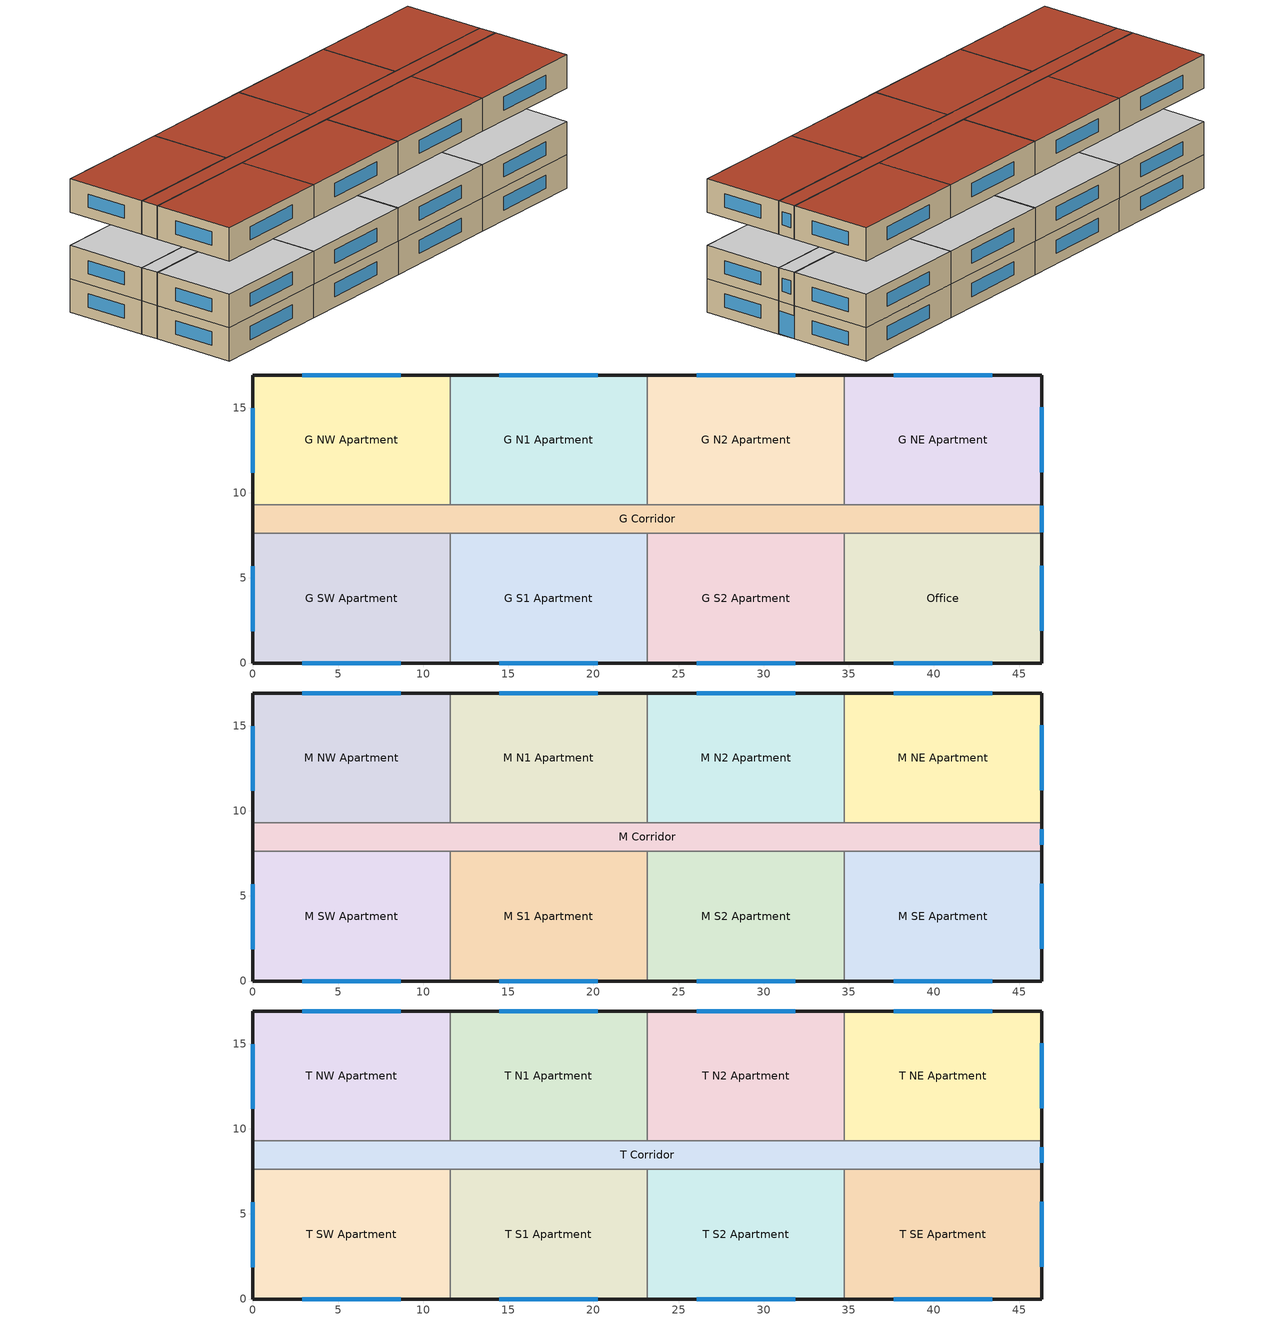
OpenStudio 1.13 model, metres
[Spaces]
G S1 Apartment
 floor ground: 23.16,7.62 23.16,0 11.58,0 11.58,7.62 z0
 wall outside: 11.58,0 23.16,0 z0:3.05
 wall to G S2 Apartment: 23.16,0 23.16,7.62 z0:3.05
 wall to G Corridor: 23.16,7.62 11.58,7.62 z0:3.05
 wall to G SW Apartment: 11.58,7.62 11.58,0 z0:3.05
 window: 14.48,0 20.27,0 z0.95:2.17
 ceiling adiabatic: 23.16,0 23.16,7.62 11.58,7.62 11.58,0 z3.05
G S2 Apartment
 floor ground: 34.75,7.62 34.75,0 23.16,0 23.16,7.62 z0
 wall outside: 23.16,0 34.75,0 z0:3.05
 wall to Office: 34.75,0 34.75,7.62 z0:3.05
 wall to G Corridor: 34.75,7.62 23.16,7.62 z0:3.05
 window: 26.06,0 31.85,0 z0.95:2.17
 ceiling adiabatic: 34.75,0 34.75,7.62 23.16,7.62 23.16,0 z3.05
G NE Apartment
 floor ground: 46.33,16.92 46.33,9.3 34.75,9.3 34.75,16.92 z0
 wall outside: 46.33,9.3 46.33,16.92 34.75,16.92 z0:3.05
 wall to G Corridor: 34.75,9.3 46.33,9.3 z0:3.05
 wall to G N2 Apartment: 34.75,16.92 34.75,9.3 z0:3.05
 window: 46.33,11.2 46.33,15.01 / 43.43,16.92 37.64,16.92 z0.95:2.17
 ceiling adiabatic: 46.33,9.3 46.33,16.92 34.75,16.92 34.75,9.3 z3.05
G NW Apartment
 floor ground: 11.58,16.92 11.58,9.3 0,9.3 0,16.92 z0
 wall outside: 11.58,16.92 0,16.92 0,9.3 z0:3.05
 wall to G N1 Apartment: 11.58,9.3 11.58,16.92 z0:3.05
 wall to G Corridor: 0,9.3 11.58,9.3 z0:3.05
 window: 8.69,16.92 2.89,16.92 / 0,14.97 0,11.16 z0.95:2.17
 ceiling adiabatic: 11.58,9.3 11.58,16.92 0,16.92 0,9.3 z3.05
G N1 Apartment
 floor ground: 23.16,16.92 23.16,9.3 11.58,9.3 11.58,16.92 z0
 wall outside: 23.16,16.92 11.58,16.92 z0:3.05
 wall to G N2 Apartment: 23.16,9.3 23.16,16.92 z0:3.05
 wall to G Corridor: 11.58,9.3 23.16,9.3 z0:3.05
 window: 20.27,16.92 14.48,16.92 z0.95:2.17
 ceiling adiabatic: 23.16,9.3 23.16,16.92 11.58,16.92 11.58,9.3 z3.05
Office
 floor ground: 46.33,7.62 46.33,0 34.75,0 34.75,7.62 z0
 wall outside: 34.75,0 46.33,0 46.33,7.62 z0:3.05
 wall to G Corridor: 46.33,7.62 34.75,7.62 z0:3.05
 window: 46.33,1.9 46.33,5.71 / 37.64,0 43.43,0 z0.95:2.17
 ceiling adiabatic: 46.33,0 46.33,7.62 34.75,7.62 34.75,0 z3.05
G Corridor
 floor ground: 46.33,9.3 46.33,7.62 0,7.62 0,9.3 z0
 wall outside: 46.33,7.62 46.33,9.3 / 0,9.3 0,7.62 z0:3.05
 wall to G N2 Apartment: 34.75,9.3 23.16,9.3 z0:3.05
 wall to G SW Apartment: 0,7.62 11.58,7.62 z0:3.05
 window: 46.33,7.67 46.33,9.25 z0.03:2.13
 ceiling adiabatic: 46.33,7.62 46.33,9.3 0,9.3 0,7.62 z3.05
G SW Apartment
 floor ground: 11.58,7.62 11.58,0 0,0 0,7.62 z0
 wall outside: 0,7.62 0,0 11.58,0 z0:3.05
 window: 0,5.68 0,1.87 / 2.9,0 8.69,0 z0.95:2.17
 ceiling adiabatic: 11.58,0 11.58,7.62 0,7.62 0,0 z3.05
G N2 Apartment
 floor ground: 34.75,16.92 34.75,9.3 23.16,9.3 23.16,16.92 z0
 wall outside: 34.75,16.92 23.16,16.92 z0:3.05
 window: 31.85,16.92 26.06,16.92 z0.95:2.17
 ceiling adiabatic: 34.75,9.3 34.75,16.92 23.16,16.92 23.16,9.3 z3.05
M S2 Apartment
 floor adiabatic: 34.75,7.62 34.75,0 23.16,0 23.16,7.62 z3.05
 wall outside: 23.16,0 34.75,0 z3.05:6.1
 wall to M SE Apartment: 34.75,0 34.75,7.62 z3.05:6.1
 wall to M S1 Apartment: 23.16,7.62 23.16,0 z3.05:6.1
 wall to M Corridor: 34.75,7.62 23.16,7.62 z3.05:6.1
 window: 26.06,0 31.85,0 z4:5.22
 ceiling adiabatic: 34.75,0 34.75,7.62 23.16,7.62 23.16,0 z6.1
M SE Apartment
 floor adiabatic: 46.33,7.62 46.33,0 34.75,0 34.75,7.62 z3.05
 wall outside: 34.75,0 46.33,0 46.33,7.62 z3.05:6.1
 wall to M Corridor: 46.33,7.62 34.75,7.62 z3.05:6.1
 window: 37.64,0 43.43,0 / 46.33,1.9 46.33,5.71 z4:5.22
 ceiling adiabatic: 46.33,0 46.33,7.62 34.75,7.62 34.75,0 z6.1
M Corridor
 floor adiabatic: 46.33,9.3 46.33,7.62 0,7.62 0,9.3 z3.05
 wall outside: 0,9.3 0,7.62 / 46.33,7.62 46.33,9.3 z3.05:6.1
 wall to M SW Apartment: 0,7.62 11.58,7.62 z3.05:6.1
 wall to M N1 Apartment: 23.16,9.3 11.58,9.3 z3.05:6.1
 wall to M NE Apartment: 46.33,9.3 34.75,9.3 z3.05:6.1
 wall to M N2 Apartment: 34.75,9.3 23.16,9.3 z3.05:6.1
 wall to M S1 Apartment: 11.58,7.62 23.16,7.62 z3.05:6.1
 wall to M NW Apartment: 11.58,9.3 0,9.3 z3.05:6.1
 window: 46.33,8 46.33,8.91 z4:5.22
 ceiling adiabatic: 46.33,7.62 46.33,9.3 0,9.3 0,7.62 z6.1
M SW Apartment
 floor adiabatic: 11.58,7.62 11.58,0 0,0 0,7.62 z3.05
 wall outside: 0,7.62 0,0 11.58,0 z3.05:6.1
 wall to M S1 Apartment: 11.58,0 11.58,7.62 z3.05:6.1
 window: 0,5.68 0,1.87 / 2.9,0 8.69,0 z4:5.22
 ceiling adiabatic: 11.58,0 11.58,7.62 0,7.62 0,0 z6.1
M NE Apartment
 floor adiabatic: 46.33,16.92 46.33,9.3 34.75,9.3 34.75,16.92 z3.05
 wall outside: 46.33,9.3 46.33,16.92 34.75,16.92 z3.05:6.1
 wall to M N2 Apartment: 34.75,16.92 34.75,9.3 z3.05:6.1
 window: 46.33,11.2 46.33,15.01 / 43.43,16.92 37.64,16.92 z4:5.22
 ceiling adiabatic: 46.33,9.3 46.33,16.92 34.75,16.92 34.75,9.3 z6.1
M N2 Apartment
 floor adiabatic: 34.75,16.92 34.75,9.3 23.16,9.3 23.16,16.92 z3.05
 wall outside: 34.75,16.92 23.16,16.92 z3.05:6.1
 wall to M N1 Apartment: 23.16,16.92 23.16,9.3 z3.05:6.1
 window: 31.85,16.92 26.06,16.92 z4:5.22
 ceiling adiabatic: 34.75,9.3 34.75,16.92 23.16,16.92 23.16,9.3 z6.1
M N1 Apartment
 floor adiabatic: 23.16,16.92 23.16,9.3 11.58,9.3 11.58,16.92 z3.05
 wall outside: 23.16,16.92 11.58,16.92 z3.05:6.1
 wall to M NW Apartment: 11.58,16.92 11.58,9.3 z3.05:6.1
 window: 20.27,16.92 14.48,16.92 z4:5.22
 ceiling adiabatic: 23.16,9.3 23.16,16.92 11.58,16.92 11.58,9.3 z6.1
M S1 Apartment
 floor adiabatic: 23.16,7.62 23.16,0 11.58,0 11.58,7.62 z3.05
 wall outside: 11.58,0 23.16,0 z3.05:6.1
 window: 14.48,0 20.27,0 z4:5.22
 ceiling adiabatic: 23.16,0 23.16,7.62 11.58,7.62 11.58,0 z6.1
M NW Apartment
 floor adiabatic: 11.58,16.92 11.58,9.3 0,9.3 0,16.92 z3.05
 wall outside: 11.58,16.92 0,16.92 0,9.3 z3.05:6.1
 window: 0,14.97 0,11.16 / 8.69,16.92 2.89,16.92 z4:5.22
 ceiling adiabatic: 11.58,9.3 11.58,16.92 0,16.92 0,9.3 z6.1
T SW Apartment
 floor adiabatic: 11.58,7.62 11.58,0 0,0 0,7.62 z9.14
 wall outside: 0,7.62 0,0 11.58,0 z9.14:12.19
 wall to T S1 Apartment: 11.58,0 11.58,7.62 z9.14:12.19
 wall to T Corridor: 11.58,7.62 0,7.62 z9.14:12.19
 window: 0,5.68 0,1.87 / 2.9,0 8.69,0 z10.1:11.32
 roof outside: 11.58,0 11.58,7.62 0,7.62 0,0 z12.19
T N1 Apartment
 floor adiabatic: 23.16,16.92 23.16,9.3 11.58,9.3 11.58,16.92 z9.14
 wall outside: 23.16,16.92 11.58,16.92 z9.14:12.19
 wall to T Corridor: 11.58,9.3 23.16,9.3 z9.14:12.19
 wall to T NW Apartment: 11.58,16.92 11.58,9.3 z9.14:12.19
 wall to T N2 Apartment: 23.16,9.3 23.16,16.92 z9.14:12.19
 window: 20.27,16.92 14.48,16.92 z10.1:11.32
 roof outside: 23.16,9.3 23.16,16.92 11.58,16.92 11.58,9.3 z12.19
T Corridor
 floor adiabatic: 46.33,9.3 46.33,7.62 0,7.62 0,9.3 z9.14
 wall outside: 46.33,7.62 46.33,9.3 / 0,9.3 0,7.62 z9.14:12.19
 wall to T SE Apartment: 34.75,7.62 46.33,7.62 z9.14:12.19
 wall to T S1 Apartment: 11.58,7.62 23.16,7.62 z9.14:12.19
 wall to T NW Apartment: 11.58,9.3 0,9.3 z9.14:12.19
 wall to T N2 Apartment: 34.75,9.3 23.16,9.3 z9.14:12.19
 wall to T S2 Apartment: 23.16,7.62 34.75,7.62 z9.14:12.19
 wall to T NE Apartment: 46.33,9.3 34.75,9.3 z9.14:12.19
 window: 46.33,8 46.33,8.91 z10.1:11.32
 roof outside: 46.33,7.62 46.33,9.3 0,9.3 0,7.62 z12.19
T N2 Apartment
 floor adiabatic: 34.75,16.92 34.75,9.3 23.16,9.3 23.16,16.92 z9.14
 wall outside: 34.75,16.92 23.16,16.92 z9.14:12.19
 wall to T NE Apartment: 34.75,9.3 34.75,16.92 z9.14:12.19
 window: 31.85,16.92 26.06,16.92 z10.1:11.32
 roof outside: 34.75,9.3 34.75,16.92 23.16,16.92 23.16,9.3 z12.19
T NW Apartment
 floor adiabatic: 11.58,16.92 11.58,9.3 0,9.3 0,16.92 z9.14
 wall outside: 11.58,16.92 0,16.92 0,9.3 z9.14:12.19
 window: 8.69,16.92 2.89,16.92 / 0,14.97 0,11.16 z10.1:11.32
 roof outside: 11.58,9.3 11.58,16.92 0,16.92 0,9.3 z12.19
T NE Apartment
 floor adiabatic: 46.33,16.92 46.33,9.3 34.75,9.3 34.75,16.92 z9.14
 wall outside: 46.33,9.3 46.33,16.92 34.75,16.92 z9.14:12.19
 window: 43.43,16.92 37.64,16.92 / 46.33,11.2 46.33,15.01 z10.1:11.32
 roof outside: 46.33,9.3 46.33,16.92 34.75,16.92 34.75,9.3 z12.19
T S2 Apartment
 floor adiabatic: 34.75,7.62 34.75,0 23.16,0 23.16,7.62 z9.14
 wall outside: 23.16,0 34.75,0 z9.14:12.19
 wall to T SE Apartment: 34.75,0 34.75,7.62 z9.14:12.19
 wall to T S1 Apartment: 23.16,7.62 23.16,0 z9.14:12.19
 window: 26.06,0 31.85,0 z10.1:11.32
 roof outside: 34.75,0 34.75,7.62 23.16,7.62 23.16,0 z12.19
T S1 Apartment
 floor adiabatic: 23.16,7.62 23.16,0 11.58,0 11.58,7.62 z9.14
 wall outside: 11.58,0 23.16,0 z9.14:12.19
 window: 14.48,0 20.27,0 z10.1:11.32
 roof outside: 23.16,0 23.16,7.62 11.58,7.62 11.58,0 z12.19
T SE Apartment
 floor adiabatic: 46.33,7.62 46.33,0 34.75,0 34.75,7.62 z9.14
 wall outside: 34.75,0 46.33,0 46.33,7.62 z9.14:12.19
 window: 46.33,1.9 46.33,5.71 / 37.64,0 43.43,0 z10.1:11.32
 roof outside: 46.33,0 46.33,7.62 34.75,7.62 34.75,0 z12.19
[Site]
Helena Regional Airport_MT_USA Design_Conditions: Latitude {deg}=46.6; Longitude {deg}=-111.97; Time Zone {hr}=-7; Elevation {m}=1167; Terrain=City
[Building]
Mid-Rise Apartment: North Axis {deg}=0
[Space]
T SE Apartment; G Corridor; T SW Apartment; M S2 Apartment; M SE Apartment; T N1 Apartment; T Corridor; T N2 Apartment; M SW Apartment; T NW Apartment; M Corridor; G S1 Apartment; G S2 Apartment; M NE Apartment; T NE Apartment; G NW Apartment; T S1 Apartment; M N1 Apartment; Office; G NE Apartment; T S2 Apartment; G SW Apartment; M N2 Apartment; G N1 Apartment; G N2 Apartment; M S1 Apartment; M NW Apartment
